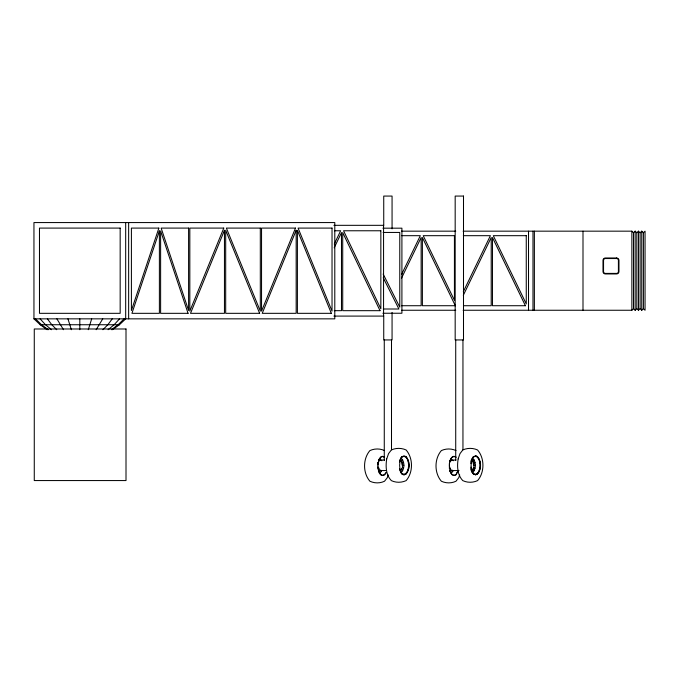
<?xml version="1.0" encoding="UTF-8"?>
<svg xmlns="http://www.w3.org/2000/svg" width="679" height="679" viewBox="0 0 679 679"><rect width="100%" height="100%" fill="white"/><g stroke="black" fill="none" stroke-linecap="round" stroke-linejoin="round"><path stroke-width="1.02" d="M470.844 463.519L472.1 458.648L473.687 456.636L475.546 455.855L477.405 456.636C481.615 461.194 481.615 469.478 477.405 474.044L475.546 474.74L473.687 474.044L472.1 472.032L470.844 467.118M402.443 467.542L402.443 463.053L400.814 459.963L401.331 458.257C404.803 461.958 404.769 468.714 401.331 472.414L400.814 470.717L402.443 467.542L403.581 468.238M473.891 467.542L473.891 463.053L472.261 459.963L472.779 458.257C476.259 461.958 476.217 468.714 472.779 472.414L472.261 470.717L473.891 467.542L475.028 468.238M377.872 464.088L378.059 462.272M400.033 461.279L399.608 465.302L400.033 469.401M449.413 468.688L449.413 463.18M471.481 461.279L471.056 465.302L471.481 469.401M377.847 465.013L378.135 462.348M449.49 468.629L449.49 463.239M91.69 318.85L88.27 329.714M378.661 460.795L380.766 457.239L382.667 456.466L384.526 457.239M449.846 461.576L450.372 460.022M458.257 470.318L455.974 474.646L454.115 475.342L452.222 474.646L450.635 472.635M378.424 470.08L379.086 468.145M449.88 470.08L450.533 468.145M388.244 474.961L387.319 477.668L384.526 481.224C379.985 483.456 374.469 483.397 369.911 481.224C362.756 472.983 362.798 458.851 369.911 450.584C374.46 448.463 379.994 448.412 384.526 450.584M459.691 474.961L458.766 477.668L455.982 481.224C451.433 483.456 445.916 483.397 441.358 481.224C434.204 472.983 434.246 458.851 441.358 450.584C445.908 448.463 451.442 448.412 455.982 450.584M399.566 461.737L400.652 458.648L402.24 456.636L404.098 455.855L405.949 456.636C410.167 461.194 410.167 469.478 405.949 474.044L404.098 474.74L402.24 474.044L401.179 472.703M458.325 470.394L456.008 474.808L454.073 475.504L452.18 474.808L450.593 472.711M380.07 458.86L379.468 460.566L378.39 460.099M450.924 460.566L451.518 458.86M334.28 244.084L340.637 230.767L334.424 230.767M334.212 247.818L341.486 232.583L341.486 310.676L334.238 310.676M401.544 274.537L420.318 235.681L401.764 235.681M401.467 278.254L421.141 237.531L421.141 305.72L401.578 305.72M463.307 291.741L490.391 235.681L463.333 235.681M463.307 295.306L491.214 237.531L491.214 305.72L463.418 305.72M102.75 318.85L96.138 329.714M401.781 461.194L402.689 459.878M473.229 461.194L474.146 459.878M386.062 472.711L384.56 474.808L382.625 475.504L380.732 474.808L379.145 472.711M400.618 470.021L401.476 468.858M472.075 470.021L472.924 468.858M112.247 318.85L107.842 324.74L102.902 329.714M386.028 472.635L384.526 474.646L382.667 475.342L380.766 474.646L379.188 472.635M400.406 458.563L402.027 456.475M472.397 457.867L473.484 456.475M450.635 459.25L452.222 457.239L454.115 456.466L455.974 457.239M119.538 318.85L114.14 324.74L108.088 329.714M124.121 318.85L118.095 324.74L111.348 329.714M633.515 232.753L635.162 231.166L636.809 232.753L636.809 308.665L635.162 310.252L633.515 308.665L633.515 232.753L631.869 231.166L463.112 231.166M636.809 232.753L638.464 231.166L640.11 232.753L640.11 308.665L638.464 310.252L636.809 308.665M640.11 232.753L641.757 231.166L643.403 232.753L643.403 308.665L641.757 310.252L640.11 308.665M643.403 232.753L645.05 231.166L645.05 310.252L643.403 308.665M463.129 310.252L631.869 310.252L633.515 308.665M112.459 329.714L119.445 324.74L125.683 318.85L125.683 222.568M402.443 463.053L403.581 462.357M473.891 463.053L475.028 462.357M378.39 470.937L379.281 470.547M449.846 470.937L450.729 470.547M475.376 474.893L477.269 474.197C481.386 469.435 481.386 461.245 477.269 456.475L475.376 455.702M333.907 225.326L383.559 225.326L383.559 316.091L333.907 316.091M382.888 228.178L401.909 228.178L401.909 313.24L382.888 313.24M401.408 231.166L455.762 231.166M383.117 232.447L399.77 232.447L399.77 307.171L383.168 274.07M383.27 309.004L398.913 309.004L383.228 277.745M401.739 310.252L455.745 310.252M33.95 318.85L334.789 318.85L334.789 222.568L33.95 222.568L33.95 318.85L40.188 324.74L47.174 329.714M40.188 324.74L119.445 324.74M380.579 460.039L384.577 460.039M452.027 460.039L456.025 460.039M402.672 465.302L403.895 465.302M474.12 465.302L475.342 465.302M380.579 470.564L386.572 470.564M452.027 470.564L459.021 470.564M471.107 460.269L472.924 461.737L473.696 465.302M456.008 457.086L454.073 456.313A10.109 5.05 -90 0 0 450.593 459.174M399.659 460.269L401.476 461.737L402.248 465.302M384.56 457.086L382.625 456.313A10.109 5.05 -90 0 0 378.526 460.617M449.846 460.871L450.729 461.262M48.285 329.714L41.538 324.74L35.512 318.85M51.553 329.714L45.501 324.74L40.095 318.85M56.739 329.714L51.799 324.74L47.386 318.85M472.397 472.805L473.484 474.197M405.821 456.475C409.938 461.245 409.938 469.435 405.821 474.197L403.929 474.893L402.027 474.197L400.95 472.805M63.495 329.714L56.883 318.85M473.229 469.478L474.146 470.793M401.781 469.478L402.689 470.793M470.98 469.783L471.854 472.109M71.371 329.714L67.942 318.85M470.997 468.782L472.007 471.642L473.509 473.577L475.292 474.273L477.159 473.577L478.67 471.642L479.671 468.782A8.878 4.439 -90 0 0 478.661 458.953L477.159 457.018L475.292 456.322L473.509 457.018L472.007 458.953A8.878 4.439 -90 0 0 470.997 461.898M399.549 468.782L400.559 471.642L402.061 473.577L403.844 474.273L405.711 473.577L407.213 471.642L408.223 468.782A8.878 4.439 -90 0 0 407.213 458.953L405.711 457.018L403.844 456.322L402.061 457.018L400.559 458.953A8.878 4.439 -90 0 0 399.549 461.898M449.778 470.394L450.321 471.939L449.846 470.318M399.566 468.934L400.652 472.032M378.874 471.939L377.872 467.763M378.924 471.863L377.847 466.812M641.757 231.166L641.757 310.252M638.464 231.166L638.464 310.252M635.162 231.166L635.162 310.252M631.869 231.166L631.869 310.252M582.998 231.166L582.998 310.252M534.373 231.166L534.373 310.252M532.981 231.166L532.981 310.252M528.517 231.166L528.517 310.252M462.951 339.941L462.951 449.761M455.719 339.941L455.719 460.328M392.063 228.865L392.063 196.07L383.737 196.07L383.737 225.691M392.063 312.433L392.063 339.941L383.737 339.941L383.737 315.608M391.503 339.941L391.503 449.761M384.272 339.941L384.272 460.328M128.645 222.568L128.645 318.85M79.816 318.85L79.816 329.714M449.727 461.431A10.109 5.05 -90 0 1 450.27 459.861M449.744 462.671A5.262 2.631 -90 0 1 453.343 460.744M452.706 470.377A5.262 2.631 -90 0 1 449.481 463.935M381.258 470.377A5.262 2.631 -90 0 1 377.965 464.614A5.262 2.631 -90 0 1 381.895 460.744M603.546 260.15L603.546 271.778A1.876 1.876 0 0 0 605.167 273.399L616.795 273.399A1.876 1.876 0 0 0 618.408 271.778L618.408 260.15A1.876 1.876 0 0 0 616.795 258.538L605.167 258.538A1.876 1.876 0 0 0 603.546 260.15M386.699 458.953C385.528 466.329 385.859 474.952 391.342 480.622C395.959 482.837 401.501 482.786 406.127 480.622C413.282 472.38 413.239 458.24 406.127 449.982C401.51 447.86 395.95 447.809 391.342 449.982L388.558 453.614L386.699 458.953M458.147 458.953C456.975 466.329 457.306 474.952 462.789 480.622C467.407 482.837 472.949 482.786 477.575 480.622C484.738 472.38 484.687 458.24 477.575 449.982C472.957 447.86 467.398 447.809 462.789 449.982L460.006 453.614L458.147 458.953M158.861 228.093L131.403 310.49L131.403 228.093L158.861 228.093M159.387 230.928L131.938 313.325L159.387 313.325L159.387 230.928M223.773 228.093L189.831 311.109L189.831 228.093L223.773 228.093M224.46 230.308L190.519 313.325L224.46 313.325L224.46 230.308M295.492 228.093L261.542 311.109L261.542 228.093L295.492 228.093M296.171 230.308L262.23 313.325L296.171 313.325L296.171 230.308M381.343 471.319L380.07 473.025L379.468 471.319L380.435 470.08L381.343 471.319M452.8 471.319L451.518 473.025L450.924 471.319L451.883 470.08L452.8 471.319M463.502 196.07L455.176 196.07L455.176 339.941L463.502 339.941L463.502 196.07M120.166 228.093L39.475 228.093L39.475 313.325L120.166 313.325L120.166 228.093M188.601 228.093L161.152 228.093L188.601 310.49L188.601 228.093M260.312 228.093L226.37 228.093L260.312 311.109L260.312 228.093M332.031 228.093L298.081 228.093L332.031 311.109L332.031 228.093M380.843 230.767L343.566 230.767L380.843 308.784L380.843 230.767M454.429 235.681L423.212 235.681L454.429 300.288L454.429 235.681M526.259 235.681L493.294 235.681L526.259 303.92L526.259 235.681M616.549 257.978L605.413 257.978A2.419 2.419 0 0 0 602.986 260.397L602.986 271.532A2.419 2.419 0 0 0 605.413 273.951L616.549 273.951A2.419 2.419 0 0 0 618.968 271.532L618.968 260.397A2.419 2.419 0 0 0 616.549 257.978M455.329 305.72L422.389 305.72L422.389 237.531L455.329 305.72M525.41 305.72L492.462 305.72L492.462 237.531L525.41 305.72M380.028 310.676L342.717 310.676L342.717 232.583L380.028 310.676M188.066 313.325L160.617 313.325L160.617 230.928L188.066 313.325M259.633 313.325L225.691 313.325L225.691 230.308L259.633 313.325M331.344 313.325L297.402 313.325L297.402 230.308L331.344 313.325M126.005 328.984L34.273 328.984L34.273 480.562L126.005 480.562L126.005 328.984"/></g></svg>
